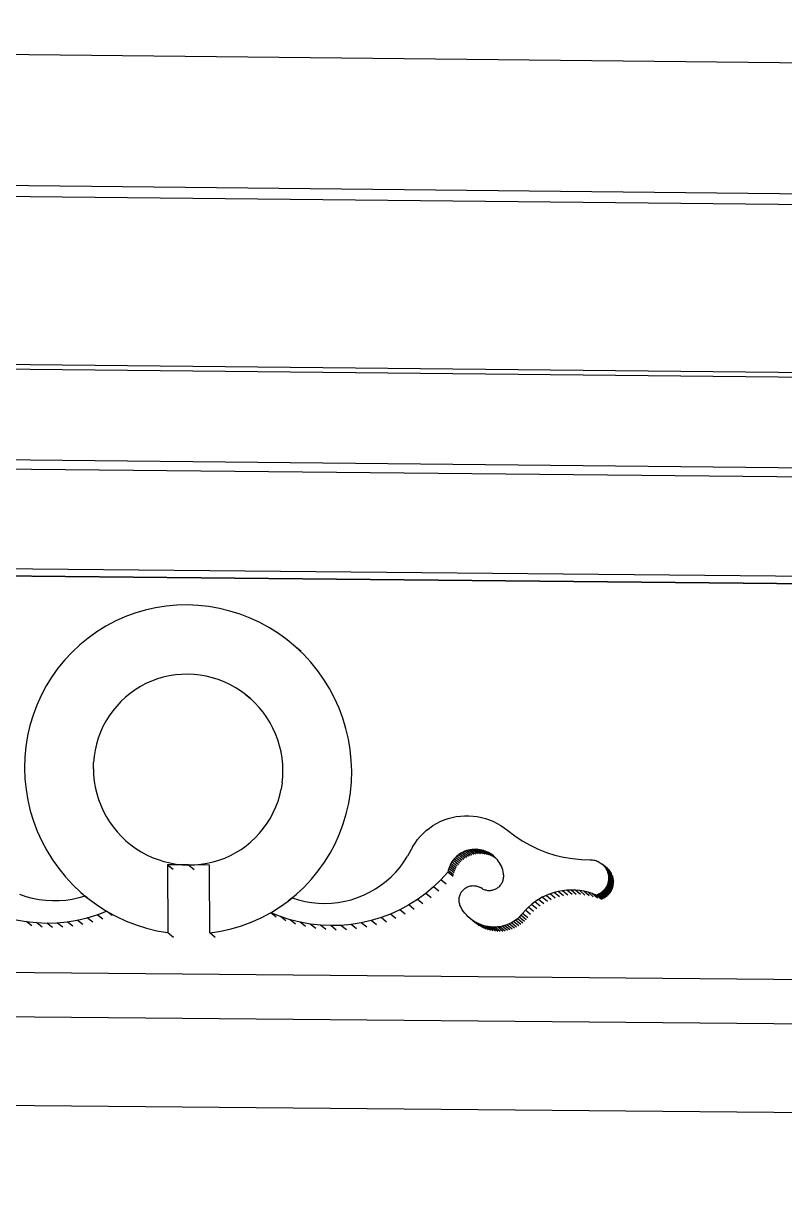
# Model space of a CAD drawing. Extents: x -106 to 80, y -44 to 65.
# Drawn here: x -29.5 to -25.32, y 31.48 to 37.84 of the extents above; entities that cross this region are included whole.
import ezdxf

# ---------------------------------------------------------------- set-up
doc = ezdxf.new("R2010")
doc.units = 0
doc.layers.get('0').update_dxf_attribs({"linetype": 'CONTINUOUS'})

msp = doc.modelspace()

# ---------------------------------------------------------------- linework, layer by layer
for p, q in [((-45.2751, 37.8357), (17.2841, 37.1577)), ((-45.2708, 37.1133), (17.2825, 36.4515)), ((-45.7107, 37.0576), (17.7214, 36.3878)), ((-46.1847, 36.136), (18.1972, 35.4775)), ((-46.3854, 36.1113), (18.3972, 35.4493)), ((-46.3823, 35.611), (18.396, 34.9605)), ((-46.7712, 35.564), (18.7833, 34.907)), ((19.0686, 34.3275), (-46.867, 34.9745)), ((18.782, 34.3688), (-46.7677, 35.0129)), ((-46.3672, 34.9696), (19.0686, 34.3275)), ((-28.8872, 34.6004), (-28.942, 34.5802)), ((-28.831, 34.617), (-28.8872, 34.6004)), ((-28.7739, 34.6299), (-28.831, 34.617)), ((-28.716, 34.639), (-28.7739, 34.6299)), ((-28.6575, 34.6442), (-28.716, 34.639)), ((-28.5989, 34.6455), (-28.6575, 34.6442)), ((-28.5402, 34.643), (-28.5989, 34.6455)), ((-28.4817, 34.6367), (-28.5402, 34.643)), ((-28.4237, 34.6265), (-28.4817, 34.6367)), ((-28.3665, 34.6125), (-28.4237, 34.6265)), ((-28.3103, 34.5948), (-28.3665, 34.6125)), ((-28.2552, 34.5735), (-28.3103, 34.5948)), ((-29.0472, 34.529), (-29.0969, 34.4982)), ((-28.9955, 34.5563), (-29.0472, 34.529)), ((-28.942, 34.5802), (-28.9955, 34.5563)), ((-28.2017, 34.5486), (-28.2552, 34.5735)), ((-28.1498, 34.5202), (-28.2017, 34.5486)), ((-29.1445, 34.4643), (-29.1898, 34.4272)), ((-29.0969, 34.4982), (-29.1445, 34.4643)), ((-28.0998, 34.4886), (-28.1498, 34.5202)), ((-28.052, 34.4537), (-28.0998, 34.4886)), ((-29.1898, 34.4272), (-29.2325, 34.3873)), ((-28.0065, 34.4158), (-28.052, 34.4537)), ((-27.9635, 34.375), (-28.0065, 34.4158)), ((-27.9765, 34.3903), (-28.0065, 34.4158)), ((-29.2725, 34.3445), (-29.3096, 34.2992)), ((-29.2325, 34.3873), (-29.2725, 34.3445)), ((-27.9232, 34.3315), (-27.9635, 34.375)), ((-29.3096, 34.2992), (-29.3436, 34.2515)), ((-27.8858, 34.2855), (-27.9232, 34.3315)), ((-27.8514, 34.2372), (-27.8858, 34.2855)), ((-29.3436, 34.2515), (-29.3745, 34.2016)), ((-28.8272, 34.2141), (-28.8571, 34.1982)), ((-28.7962, 34.2279), (-28.8272, 34.2141)), ((-28.7644, 34.2397), (-28.7962, 34.2279)), ((-28.7319, 34.2493), (-28.7644, 34.2397)), ((-28.6988, 34.2567), (-28.7319, 34.2493)), ((-28.6653, 34.262), (-28.6988, 34.2567)), ((-28.6314, 34.265), (-28.6653, 34.262)), ((-28.5974, 34.2658), (-28.6314, 34.265)), ((-28.5634, 34.2644), (-28.5974, 34.2658)), ((-28.5295, 34.2607), (-28.5634, 34.2644)), ((-28.496, 34.2548), (-28.5295, 34.2607)), ((-28.4628, 34.2467), (-28.496, 34.2548)), ((-28.4302, 34.2365), (-28.4628, 34.2467)), ((-28.3983, 34.2241), (-28.4302, 34.2365)), ((-28.3673, 34.2097), (-28.3983, 34.2241)), ((-27.8203, 34.1867), (-27.8514, 34.2372)), ((-29.402, 34.1498), (-29.426, 34.0962)), ((-29.3745, 34.2016), (-29.402, 34.1498)), ((-28.9135, 34.1608), (-28.9397, 34.1393)), ((-28.8859, 34.1805), (-28.9135, 34.1608)), ((-28.8571, 34.1982), (-28.8859, 34.1805)), ((-28.3372, 34.1933), (-28.3673, 34.2097)), ((-28.3083, 34.1749), (-28.3372, 34.1933)), ((-28.2806, 34.1547), (-28.3083, 34.1749)), ((-28.2542, 34.1328), (-28.2806, 34.1547)), ((-28.2806, 34.1547), (-28.2535, 34.1321)), ((-27.7924, 34.1344), (-27.8203, 34.1867)), ((-29.426, 34.0962), (-29.4465, 34.0411)), ((-28.9876, 34.0914), (-29.0091, 34.0652)), ((-28.9645, 34.1162), (-28.9876, 34.0914)), ((-28.9397, 34.1393), (-28.9645, 34.1162)), ((-28.2535, 34.1321), (-28.2542, 34.1328)), ((-28.2293, 34.1091), (-28.2535, 34.1321)), ((-28.2059, 34.0839), (-28.2293, 34.1091)), ((-28.1843, 34.0573), (-28.2059, 34.0839)), ((-27.768, 34.0804), (-27.7924, 34.1344)), ((-29.4465, 34.0411), (-29.4633, 33.9847)), ((-29.0288, 34.0375), (-29.0467, 34.0086)), ((-29.0091, 34.0652), (-29.0288, 34.0375)), ((-28.1644, 34.0293), (-28.1843, 34.0573)), ((-28.1463, 34.0001), (-28.1644, 34.0293)), ((-27.7471, 34.0249), (-27.768, 34.0804)), ((-27.7299, 33.9683), (-27.7471, 34.0249)), ((-29.4633, 33.9847), (-29.4764, 33.9273)), ((-29.0626, 33.9786), (-29.0765, 33.9476)), ((-29.0467, 34.0086), (-29.0626, 33.9786)), ((-28.1302, 33.9697), (-28.1463, 34.0001)), ((-28.116, 33.9384), (-28.1302, 33.9697)), ((-27.7163, 33.9106), (-27.7299, 33.9683)), ((-29.4764, 33.9273), (-29.4858, 33.8691)), ((-29.0884, 33.9156), (-29.0982, 33.883)), ((-29.0765, 33.9476), (-29.0884, 33.9156)), ((-28.1039, 33.9063), (-28.116, 33.9384)), ((-28.0939, 33.8735), (-28.1039, 33.9063)), ((-27.7066, 33.8523), (-27.7163, 33.9106)), ((-29.4858, 33.8691), (-29.4913, 33.8104)), ((-29.1058, 33.8497), (-29.1112, 33.816)), ((-29.0982, 33.883), (-29.1058, 33.8497)), ((-28.0861, 33.8401), (-28.0939, 33.8735)), ((-28.0804, 33.8063), (-28.0861, 33.8401)), ((-27.7006, 33.7935), (-27.7066, 33.8523)), ((-29.4913, 33.8104), (-29.493, 33.7514)), ((-29.1154, 33.7478), (-29.1144, 33.782)), ((-29.1112, 33.816), (-29.1144, 33.782)), ((-28.0769, 33.7722), (-28.0804, 33.8063)), ((-28.0757, 33.738), (-28.0769, 33.7722)), ((-27.6985, 33.7344), (-27.7006, 33.7935)), ((-29.493, 33.7514), (-29.4908, 33.6923)), ((-29.1154, 33.7478), (-29.1141, 33.7136)), ((-29.1141, 33.7136), (-29.1106, 33.6795)), ((-28.0799, 33.6698), (-28.0767, 33.7038)), ((-28.0767, 33.7038), (-28.0757, 33.738)), ((-27.7002, 33.6754), (-27.6985, 33.7344)), ((-29.4908, 33.6923), (-29.4848, 33.6334)), ((-29.1106, 33.6795), (-29.105, 33.6457)), ((-29.105, 33.6457), (-29.0971, 33.6123)), ((-28.0799, 33.6698), (-28.0853, 33.6361)), ((-27.7057, 33.6167), (-27.7002, 33.6754)), ((-29.4848, 33.6334), (-29.475, 33.5751)), ((-29.475, 33.5751), (-29.4615, 33.5174)), ((-29.0971, 33.6123), (-29.0871, 33.5794)), ((-29.0871, 33.5794), (-29.075, 33.5473)), ((-28.1026, 33.5702), (-28.0929, 33.6029)), ((-28.0929, 33.6029), (-28.0853, 33.6361)), ((-27.715, 33.5586), (-27.7057, 33.6167)), ((-29.4615, 33.5174), (-29.4442, 33.4607)), ((-29.075, 33.5473), (-29.0608, 33.516)), ((-29.0608, 33.516), (-29.0447, 33.4857)), ((-28.1284, 33.5073), (-28.1145, 33.5383)), ((-28.1145, 33.5383), (-28.1026, 33.5702)), ((-27.7281, 33.5012), (-27.715, 33.5586)), ((-29.4442, 33.4607), (-29.4233, 33.4052)), ((-29.0447, 33.4857), (-29.0266, 33.4564)), ((-29.0266, 33.4564), (-29.0067, 33.4284)), ((-28.1819, 33.4208), (-28.1622, 33.4484)), ((-28.1622, 33.4484), (-28.1443, 33.4773)), ((-28.1443, 33.4773), (-28.1284, 33.5073)), ((-27.745, 33.4449), (-27.7281, 33.5012)), ((-27.2527, 33.4357), (-27.2329, 33.4474)), ((-27.2329, 33.4474), (-27.2124, 33.4578)), ((-27.2124, 33.4578), (-27.1913, 33.4668)), ((-27.1913, 33.4668), (-27.1696, 33.4744)), ((-27.1696, 33.4744), (-27.1474, 33.4805)), ((-27.1474, 33.4805), (-27.1248, 33.4851)), ((-27.1248, 33.4851), (-27.102, 33.4882)), ((-27.102, 33.4882), (-27.079, 33.4897)), ((-27.079, 33.4897), (-27.0559, 33.4898)), ((-27.0559, 33.4898), (-27.0329, 33.4883)), ((-27.0329, 33.4883), (-27.01, 33.4853)), ((-27.01, 33.4853), (-26.9873, 33.4808)), ((-26.9873, 33.4808), (-26.9649, 33.4747)), ((-26.9649, 33.4747), (-26.943, 33.4673)), ((-26.943, 33.4673), (-26.9216, 33.4583)), ((-26.9216, 33.4583), (-26.9008, 33.448)), ((-26.9008, 33.448), (-26.8807, 33.4364)), ((-29.4233, 33.4052), (-29.3988, 33.3512)), ((-29.0067, 33.4284), (-28.985, 33.4018)), ((-28.985, 33.4018), (-28.9616, 33.3766)), ((-28.2265, 33.3698), (-28.2034, 33.3945)), ((-28.2034, 33.3945), (-28.1819, 33.4208)), ((-27.7895, 33.3363), (-27.7654, 33.3898)), ((-27.7654, 33.3898), (-27.745, 33.4449)), ((-27.3226, 33.3763), (-27.3067, 33.3929)), ((-27.3067, 33.3929), (-27.2896, 33.4084)), ((-27.2896, 33.4084), (-27.2716, 33.4226)), ((-27.2716, 33.4226), (-27.2527, 33.4357)), ((-26.8807, 33.4364), (-26.8614, 33.4234)), ((-26.8614, 33.4234), (-26.843, 33.4092)), ((-26.843, 33.4092), (-26.8039, 33.3793)), ((-29.3988, 33.3512), (-29.3709, 33.2989)), ((-28.9616, 33.3766), (-28.9367, 33.353)), ((-28.9367, 33.353), (-28.9103, 33.331)), ((-28.9103, 33.331), (-28.8826, 33.3108)), ((-28.305, 33.3055), (-28.2775, 33.3251)), ((-28.2775, 33.3251), (-28.2512, 33.3466)), ((-28.2512, 33.3466), (-28.2265, 33.3698)), ((-27.8169, 33.2845), (-27.7895, 33.3363)), ((-27.3635, 33.3207), (-27.392, 33.2685)), ((-27.3635, 33.3207), (-27.3511, 33.3402)), ((-27.3511, 33.3402), (-27.3375, 33.3587)), ((-27.3375, 33.3587), (-27.3226, 33.3763)), ((-26.8039, 33.3793), (-26.763, 33.3521)), ((-26.763, 33.3521), (-26.7203, 33.3279)), ((-26.7203, 33.3279), (-26.676, 33.3068)), ((-29.3709, 33.2989), (-29.3397, 33.2484)), ((-28.8826, 33.3108), (-28.8536, 33.2925)), ((-28.8536, 33.2925), (-28.8236, 33.2761)), ((-28.8236, 33.2761), (-28.7925, 33.2617)), ((-28.7925, 33.2617), (-28.7606, 33.2493)), ((-28.4265, 33.2462), (-28.3947, 33.258)), ((-28.3947, 33.258), (-28.3638, 33.2718)), ((-28.3638, 33.2718), (-28.3338, 33.2877)), ((-28.3338, 33.2877), (-28.305, 33.3055)), ((-27.8477, 33.2346), (-27.8169, 33.2845)), ((-27.4117, 33.2378), (-27.392, 33.2685)), ((-27.1289, 33.2613), (-27.136, 33.2538)), ((-27.1214, 33.2683), (-27.1289, 33.2613)), ((-27.0998, 33.2368), (-27.1289, 33.2613)), ((-27.1134, 33.2748), (-27.1214, 33.2683)), ((-27.0922, 33.2438), (-27.1214, 33.2683)), ((-27.105, 33.2807), (-27.1134, 33.2748)), ((-27.0842, 33.2503), (-27.1134, 33.2748)), ((-27.0962, 33.2861), (-27.105, 33.2807)), ((-27.0758, 33.2563), (-27.105, 33.2807)), ((-27.0871, 33.2908), (-27.0962, 33.2861)), ((-27.0671, 33.2616), (-27.0962, 33.2861)), ((-27.0776, 33.2949), (-27.0871, 33.2908)), ((-27.0579, 33.2664), (-27.0871, 33.2908)), ((-27.0679, 33.2984), (-27.0776, 33.2949)), ((-27.0485, 33.2705), (-27.0776, 33.2949)), ((-27.058, 33.3012), (-27.0679, 33.2984)), ((-27.0388, 33.274), (-27.0679, 33.2984)), ((-27.048, 33.3034), (-27.058, 33.3012)), ((-27.0289, 33.2768), (-27.058, 33.3012)), ((-27.0377, 33.3049), (-27.048, 33.3034)), ((-27.0189, 33.2789), (-27.048, 33.3034)), ((-27.0275, 33.3056), (-27.0377, 33.3049)), ((-27.0087, 33.2804), (-27.0377, 33.3049)), ((-27.0171, 33.3057), (-27.0275, 33.3056)), ((-26.9984, 33.2812), (-27.0275, 33.3056)), ((-27.0068, 33.3051), (-27.0171, 33.3057)), ((-26.9881, 33.2813), (-27.0171, 33.3057)), ((-26.9965, 33.3038), (-27.0068, 33.3051)), ((-26.9778, 33.2807), (-27.0068, 33.3051)), ((-26.9864, 33.3019), (-26.9965, 33.3038)), ((-26.9675, 33.2794), (-26.9965, 33.3038)), ((-26.9763, 33.2992), (-26.9864, 33.3019)), ((-26.9573, 33.2774), (-26.9864, 33.3019)), ((-26.9665, 33.2959), (-26.9763, 33.2992)), ((-26.9473, 33.2748), (-26.9763, 33.2992)), ((-26.9569, 33.292), (-26.9665, 33.2959)), ((-26.9375, 33.2714), (-26.9665, 33.2959)), ((-26.9476, 33.2874), (-26.9569, 33.292)), ((-26.9279, 33.2675), (-26.9569, 33.292)), ((-26.9386, 33.2822), (-26.9476, 33.2874)), ((-26.9186, 33.2629), (-26.9476, 33.2874)), ((-26.9299, 33.2764), (-26.9386, 33.2822)), ((-26.9096, 33.2577), (-26.9386, 33.2822)), ((-26.9216, 33.27), (-26.9299, 33.2764)), ((-26.9116, 33.2609), (-26.9299, 33.2764)), ((-26.9138, 33.2632), (-26.9216, 33.27)), ((-26.9116, 33.2609), (-26.9138, 33.2632)), ((-26.9064, 33.2558), (-26.9116, 33.2609)), ((-26.676, 33.3068), (-26.6304, 33.2888)), ((-26.6304, 33.2888), (-26.5837, 33.274)), ((-26.5837, 33.274), (-26.5362, 33.2626)), ((-26.5362, 33.2626), (-26.488, 33.2546)), ((-29.3397, 33.2484), (-29.3053, 33.2001)), ((-29.3053, 33.2001), (-29.2679, 33.1541)), ((-28.7606, 33.2493), (-28.728, 33.2391)), ((-28.728, 33.2391), (-28.6949, 33.231)), ((-28.7081, 33.2211), (-28.7067, 32.849)), ((-28.5934, 33.22), (-28.7081, 33.2211)), ((-28.7081, 33.2211), (-28.6774, 33.1967)), ((-28.6949, 33.231), (-28.6613, 33.2251)), ((-28.6613, 33.2251), (-28.6274, 33.2215)), ((-28.6274, 33.2215), (-28.5934, 33.22)), ((-28.5934, 33.22), (-28.5594, 33.2208)), ((-28.4788, 33.219), (-28.5934, 33.22)), ((-28.5934, 33.22), (-28.5629, 33.1956)), ((-28.5594, 33.2208), (-28.5256, 33.2239)), ((-28.5256, 33.2239), (-28.4921, 33.2292)), ((-28.4921, 33.2292), (-28.459, 33.2366)), ((-28.4787, 33.1949), (-28.4788, 33.219)), ((-28.4774, 32.8469), (-28.4787, 33.1949)), ((-28.459, 33.2366), (-28.4265, 33.2462)), ((-27.8817, 33.1869), (-27.8477, 33.2346)), ((-27.4571, 33.1808), (-27.4334, 33.2085)), ((-27.4334, 33.2085), (-27.4117, 33.2378)), ((-27.1665, 33.2003), (-27.1694, 33.1904)), ((-27.1629, 33.21), (-27.1665, 33.2003)), ((-27.1373, 33.1759), (-27.1665, 33.2003)), ((-27.1587, 33.2195), (-27.1629, 33.21)), ((-27.1337, 33.1856), (-27.1629, 33.21)), ((-27.1539, 33.2286), (-27.1587, 33.2195)), ((-27.1295, 33.1951), (-27.1587, 33.2195)), ((-27.1485, 33.2374), (-27.1539, 33.2286)), ((-27.1247, 33.2042), (-27.1539, 33.2286)), ((-27.1425, 33.2458), (-27.1485, 33.2374)), ((-27.1193, 33.213), (-27.1485, 33.2374)), ((-27.136, 33.2538), (-27.1425, 33.2458)), ((-27.1133, 33.2214), (-27.1425, 33.2458)), ((-27.1068, 33.2293), (-27.136, 33.2538)), ((-26.8996, 33.2479), (-26.9064, 33.2558)), ((-26.8932, 33.2396), (-26.8996, 33.2479)), ((-26.8874, 33.2309), (-26.8932, 33.2396)), ((-26.8822, 33.2219), (-26.8874, 33.2309)), ((-26.8776, 33.2125), (-26.8822, 33.2219)), ((-26.8737, 33.2029), (-26.8776, 33.2125)), ((-26.8703, 33.193), (-26.8737, 33.2029)), ((-26.8677, 33.1829), (-26.8703, 33.193)), ((-26.488, 33.2546), (-26.4394, 33.25)), ((-26.4394, 33.25), (-26.3906, 33.2488)), ((-26.3906, 33.2488), (-26.3841, 33.2486)), ((-26.3841, 33.2486), (-26.3776, 33.248)), ((-26.3776, 33.248), (-26.3711, 33.247)), ((-26.3711, 33.247), (-26.3647, 33.2456)), ((-26.3647, 33.2456), (-26.3584, 33.2437)), ((-26.3584, 33.2437), (-26.3522, 33.2415)), ((-26.3522, 33.2415), (-26.3462, 33.2388)), ((-26.3462, 33.2388), (-26.3404, 33.2357)), ((-26.3404, 33.2357), (-26.3348, 33.2323)), ((-26.3348, 33.2323), (-26.3294, 33.2284)), ((-26.3294, 33.2284), (-26.3243, 33.2243)), ((-26.2959, 33.1999), (-26.3243, 33.2243)), ((-26.3243, 33.2243), (-26.3207, 33.2209)), ((-26.301, 33.204), (-26.3207, 33.2209)), ((-26.3207, 33.2209), (-26.3195, 33.2198)), ((-26.2911, 33.1954), (-26.3195, 33.2198)), ((-26.3195, 33.2198), (-26.3157, 33.2159)), ((-26.3064, 33.2079), (-26.3157, 33.2159)), ((-26.3157, 33.2159), (-26.3149, 33.215)), ((-26.3149, 33.215), (-26.3107, 33.2099)), ((-26.2865, 33.1906), (-26.3149, 33.215)), ((-26.3107, 33.2099), (-26.3068, 33.2046)), ((-26.2823, 33.1856), (-26.3107, 33.2099)), ((-26.3068, 33.2046), (-26.3033, 33.199)), ((-26.2784, 33.1802), (-26.3068, 33.2046)), ((-26.3033, 33.199), (-26.3001, 33.1932)), ((-26.2749, 33.1746), (-26.3033, 33.199)), ((-26.3001, 33.1932), (-26.2974, 33.1872)), ((-26.2718, 33.1688), (-26.3001, 33.1932)), ((-29.2679, 33.1541), (-29.2276, 33.1106)), ((-27.9587, 33.0989), (-27.9188, 33.1416)), ((-27.9188, 33.1416), (-27.8817, 33.1869)), ((-27.5386, 33.1084), (-27.5098, 33.1306)), ((-27.5098, 33.1306), (-27.4826, 33.1548)), ((-27.4826, 33.1548), (-27.4571, 33.1808)), ((-27.2093, 33.1387), (-27.2496, 33.0998)), ((-27.1716, 33.1802), (-27.2093, 33.1387)), ((-27.18, 33.1144), (-27.2093, 33.1387)), ((-27.1694, 33.1904), (-27.1716, 33.1802)), ((-27.1424, 33.1559), (-27.1716, 33.1802)), ((-27.1402, 33.166), (-27.1694, 33.1904)), ((-26.8719, 33.1262), (-26.8698, 33.1311)), ((-26.8698, 33.1311), (-26.8681, 33.136)), ((-26.8681, 33.136), (-26.8668, 33.1411)), ((-26.8656, 33.1727), (-26.8677, 33.1829)), ((-26.8668, 33.1411), (-26.8657, 33.1463)), ((-26.8657, 33.1463), (-26.865, 33.1516)), ((-26.865, 33.1674), (-26.8656, 33.1727)), ((-26.8646, 33.1621), (-26.865, 33.1674)), ((-26.865, 33.1516), (-26.8647, 33.1568)), ((-26.8647, 33.1568), (-26.8646, 33.1621)), ((-26.2974, 33.1872), (-26.295, 33.181)), ((-26.269, 33.1628), (-26.2974, 33.1872)), ((-26.295, 33.181), (-26.293, 33.1747)), ((-26.2666, 33.1567), (-26.295, 33.181)), ((-26.293, 33.1747), (-26.2915, 33.1683)), ((-26.2647, 33.1504), (-26.293, 33.1747)), ((-26.2912, 33.1291), (-26.2927, 33.1227)), ((-26.2915, 33.1683), (-26.2904, 33.1618)), ((-26.2631, 33.144), (-26.2915, 33.1683)), ((-26.2902, 33.1356), (-26.2912, 33.1291)), ((-26.2628, 33.1048), (-26.2912, 33.1291)), ((-26.2904, 33.1618), (-26.2897, 33.1553)), ((-26.262, 33.1375), (-26.2904, 33.1618)), ((-26.2896, 33.1421), (-26.2902, 33.1356)), ((-26.2618, 33.1112), (-26.2902, 33.1356)), ((-26.2897, 33.1553), (-26.2894, 33.1487)), ((-26.2613, 33.1309), (-26.2897, 33.1553)), ((-26.2894, 33.1487), (-26.2896, 33.1421)), ((-26.2612, 33.1178), (-26.2896, 33.1421)), ((-26.261, 33.1244), (-26.2894, 33.1487)), ((-29.2276, 33.1106), (-29.1845, 33.0698)), ((-29.1845, 33.0698), (-29.1486, 33.04)), ((-28.0014, 33.059), (-27.9587, 33.0989)), ((-27.6331, 33.0542), (-27.6004, 33.0701)), ((-27.6004, 33.0701), (-27.5688, 33.0882)), ((-27.5688, 33.0882), (-27.5386, 33.1084)), ((-27.2496, 33.0998), (-27.2925, 33.0637)), ((-27.2203, 33.0755), (-27.2496, 33.0998)), ((-27.1023, 33.0609), (-27.1, 33.0656)), ((-27.1, 33.0656), (-27.0974, 33.07)), ((-27.0974, 33.07), (-27.0944, 33.0743)), ((-27.0944, 33.0743), (-27.0912, 33.0784)), ((-27.0912, 33.0784), (-27.0878, 33.0823)), ((-27.0878, 33.0823), (-27.0841, 33.0859)), ((-27.0841, 33.0859), (-27.0801, 33.0893)), ((-27.0801, 33.0893), (-27.076, 33.0924)), ((-27.076, 33.0924), (-27.0716, 33.0952)), ((-27.0716, 33.0952), (-27.0671, 33.0977)), ((-27.0671, 33.0977), (-27.0624, 33.1)), ((-27.0624, 33.1), (-27.0576, 33.1019)), ((-27.0576, 33.1019), (-27.0527, 33.1034)), ((-27.0527, 33.1034), (-27.0476, 33.1047)), ((-27.0476, 33.1047), (-27.0425, 33.1056)), ((-27.0425, 33.1056), (-27.0374, 33.1062)), ((-27.0374, 33.1062), (-27.0322, 33.1064)), ((-27.0322, 33.1064), (-27.027, 33.1063)), ((-27.027, 33.1063), (-27.0218, 33.1058)), ((-27.0218, 33.1058), (-27.0166, 33.105)), ((-27.0166, 33.105), (-27.0115, 33.1039)), ((-27.0115, 33.1039), (-27.0065, 33.1024)), ((-27.0065, 33.1024), (-27.0016, 33.1006)), ((-27.0016, 33.1006), (-26.9969, 33.0985)), ((-26.9969, 33.0985), (-26.9922, 33.096)), ((-26.9832, 33.0906), (-26.9922, 33.096)), ((-26.9832, 33.0906), (-26.9785, 33.0881)), ((-26.9785, 33.0881), (-26.9737, 33.086)), ((-26.9737, 33.086), (-26.9687, 33.0841)), ((-26.9687, 33.0841), (-26.9636, 33.0827)), ((-26.9636, 33.0827), (-26.9585, 33.0815)), ((-26.9585, 33.0815), (-26.9533, 33.0807)), ((-26.9533, 33.0807), (-26.948, 33.0802)), ((-26.948, 33.0802), (-26.9428, 33.0801)), ((-26.9428, 33.0801), (-26.9375, 33.0803)), ((-26.9375, 33.0803), (-26.9323, 33.0809)), ((-26.9323, 33.0809), (-26.9271, 33.0819)), ((-26.9271, 33.0819), (-26.922, 33.0831)), ((-26.922, 33.0831), (-26.917, 33.0847)), ((-26.917, 33.0847), (-26.9122, 33.0866)), ((-26.9122, 33.0866), (-26.9074, 33.0889)), ((-26.9074, 33.0889), (-26.9028, 33.0914)), ((-26.9028, 33.0914), (-26.8985, 33.0943)), ((-26.8985, 33.0943), (-26.8943, 33.0974)), ((-26.8943, 33.0974), (-26.8903, 33.1009)), ((-26.8903, 33.1009), (-26.8865, 33.1045)), ((-26.8865, 33.1045), (-26.883, 33.1085)), ((-26.883, 33.1085), (-26.8798, 33.1126)), ((-26.8798, 33.1126), (-26.8769, 33.117)), ((-26.8769, 33.117), (-26.8742, 33.1215)), ((-26.8742, 33.1215), (-26.8719, 33.1262)), ((-26.588, 33.0691), (-26.6103, 33.0619)), ((-26.5652, 33.0748), (-26.588, 33.0691)), ((-26.5593, 33.0448), (-26.588, 33.0691)), ((-26.542, 33.0788), (-26.5652, 33.0748)), ((-26.5365, 33.0505), (-26.5652, 33.0748)), ((-26.5186, 33.0814), (-26.542, 33.0788)), ((-26.5134, 33.0546), (-26.542, 33.0788)), ((-26.4951, 33.0823), (-26.5186, 33.0814)), ((-26.49, 33.0571), (-26.5186, 33.0814)), ((-26.4715, 33.0816), (-26.4951, 33.0823)), ((-26.4665, 33.058), (-26.4951, 33.0823)), ((-26.448, 33.0793), (-26.4715, 33.0816)), ((-26.443, 33.0573), (-26.4715, 33.0816)), ((-26.4247, 33.0754), (-26.448, 33.0793)), ((-26.4195, 33.055), (-26.448, 33.0793)), ((-26.4017, 33.0699), (-26.4247, 33.0754)), ((-26.3962, 33.0511), (-26.4247, 33.0754)), ((-26.3791, 33.0629), (-26.4017, 33.0699)), ((-26.3732, 33.0457), (-26.4017, 33.0699)), ((-26.3336, 33.0656), (-26.3391, 33.0622)), ((-26.3283, 33.0693), (-26.3336, 33.0656)), ((-26.3052, 33.0413), (-26.3336, 33.0656)), ((-26.3232, 33.0734), (-26.3283, 33.0693)), ((-26.2999, 33.0451), (-26.3283, 33.0693)), ((-26.3184, 33.0779), (-26.3232, 33.0734)), ((-26.2948, 33.0492), (-26.3232, 33.0734)), ((-26.3139, 33.0826), (-26.3184, 33.0779)), ((-26.29, 33.0536), (-26.3184, 33.0779)), ((-26.3098, 33.0877), (-26.3139, 33.0826)), ((-26.2856, 33.0584), (-26.3139, 33.0826)), ((-26.306, 33.093), (-26.3098, 33.0877)), ((-26.2814, 33.0634), (-26.3098, 33.0877)), ((-26.3026, 33.0985), (-26.306, 33.093)), ((-26.2776, 33.0687), (-26.306, 33.093)), ((-26.2995, 33.1043), (-26.3026, 33.0985)), ((-26.2742, 33.0742), (-26.3026, 33.0985)), ((-26.2968, 33.1103), (-26.2995, 33.1043)), ((-26.2711, 33.08), (-26.2995, 33.1043)), ((-26.2945, 33.1164), (-26.2968, 33.1103)), ((-26.2684, 33.086), (-26.2968, 33.1103)), ((-26.2927, 33.1227), (-26.2945, 33.1164)), ((-26.2661, 33.0921), (-26.2945, 33.1164)), ((-26.2643, 33.0984), (-26.2927, 33.1227)), ((-29.4845, 33.0458), (-29.5193, 33.0577)), ((-29.4491, 33.0363), (-29.4845, 33.0458)), ((-29.4131, 33.0292), (-29.4491, 33.0363)), ((-29.3768, 33.0246), (-29.4131, 33.0292)), ((-29.3402, 33.0225), (-29.3768, 33.0246)), ((-29.3036, 33.0229), (-29.3402, 33.0225)), ((-29.2672, 33.0258), (-29.3036, 33.0229)), ((-29.2311, 33.0312), (-29.2672, 33.0258)), ((-29.1955, 33.039), (-29.2311, 33.0312)), ((-29.1605, 33.0492), (-29.1955, 33.039)), ((-29.1605, 33.0492), (-29.139, 33.0319)), ((-29.1486, 33.04), (-29.1605, 33.0492)), ((-29.1486, 33.04), (-29.139, 33.0319)), ((-29.139, 33.0319), (-29.0911, 32.9971)), ((-28.0942, 32.988), (-28.0466, 33.0219)), ((-28.0466, 33.0219), (-28.0014, 33.059)), ((-28.0253, 33.0388), (-28.0466, 33.0219)), ((-28.0253, 33.0388), (-27.9902, 33.0279)), ((-27.9902, 33.0279), (-27.9821, 33.026)), ((-27.9821, 33.026), (-27.9546, 33.0195)), ((-27.9546, 33.0195), (-27.9184, 33.0134)), ((-27.9184, 33.0134), (-27.882, 33.0099)), ((-27.882, 33.0099), (-27.8455, 33.0088)), ((-27.8455, 33.0088), (-27.809, 33.0103)), ((-27.809, 33.0103), (-27.7728, 33.0142)), ((-27.7728, 33.0142), (-27.7369, 33.0206)), ((-27.7369, 33.0206), (-27.7015, 33.0294)), ((-27.7015, 33.0294), (-27.6669, 33.0407)), ((-27.6669, 33.0407), (-27.6331, 33.0542)), ((-27.3377, 33.0307), (-27.385, 33.0008)), ((-27.2925, 33.0637), (-27.3377, 33.0307)), ((-27.3083, 33.0065), (-27.3377, 33.0307)), ((-27.2631, 33.0395), (-27.2925, 33.0637)), ((-27.1095, 33.0307), (-27.1092, 33.0359)), ((-27.1095, 33.0254), (-27.1095, 33.0307)), ((-27.1092, 33.0202), (-27.1095, 33.0254)), ((-27.1092, 33.0359), (-27.1084, 33.0411)), ((-27.1086, 33.015), (-27.1092, 33.0202)), ((-27.1076, 33.0098), (-27.1086, 33.015)), ((-27.1084, 33.0411), (-27.1074, 33.0462)), ((-27.1062, 33.0048), (-27.1076, 33.0098)), ((-27.1074, 33.0462), (-27.106, 33.0512)), ((-27.1046, 32.9998), (-27.1062, 33.0048)), ((-27.106, 33.0512), (-27.1043, 33.0561)), ((-27.1043, 33.0561), (-27.1023, 33.0609)), ((-26.7119, 33.004), (-26.7295, 32.9885)), ((-26.6933, 33.0183), (-26.7119, 33.004)), ((-26.6831, 32.9799), (-26.7119, 33.004)), ((-26.6737, 33.0313), (-26.6933, 33.0183)), ((-26.6645, 32.9941), (-26.6933, 33.0183)), ((-26.6533, 33.043), (-26.6737, 33.0313)), ((-26.645, 33.0071), (-26.6737, 33.0313)), ((-26.6321, 33.0532), (-26.6533, 33.043)), ((-26.6246, 33.0187), (-26.6533, 33.043)), ((-26.6103, 33.0619), (-26.6321, 33.0532)), ((-26.6035, 33.0289), (-26.6321, 33.0532)), ((-26.5817, 33.0376), (-26.6103, 33.0619)), ((-26.357, 33.0544), (-26.3791, 33.0629)), ((-26.3507, 33.0387), (-26.3791, 33.0629)), ((-26.3509, 33.0566), (-26.357, 33.0544)), ((-26.3286, 33.0301), (-26.357, 33.0544)), ((-26.3449, 33.0592), (-26.3509, 33.0566)), ((-26.3225, 33.0323), (-26.3509, 33.0566)), ((-26.3391, 33.0622), (-26.3449, 33.0592)), ((-26.3165, 33.035), (-26.3449, 33.0592)), ((-26.3107, 33.038), (-26.3391, 33.0622)), ((-29.1489, 32.9301), (-29.0952, 32.9465)), ((-29.0952, 32.9465), (-29.0428, 32.9664)), ((-29.0642, 32.9223), (-29.0952, 32.9465)), ((-29.0911, 32.9971), (-29.0428, 32.9664)), ((-29.0428, 32.9664), (-29.0411, 32.9655)), ((-29.0118, 32.9423), (-29.0428, 32.9664)), ((-29.0411, 32.9655), (-28.9892, 32.9371)), ((-28.1956, 32.9299), (-28.1439, 32.9572)), ((-28.1439, 32.9572), (-28.1423, 32.9582)), ((-28.1423, 32.9582), (-28.0942, 32.988)), ((-28.0898, 32.9373), (-28.1423, 32.9582)), ((-28.1122, 32.9341), (-28.1423, 32.9582)), ((-27.4852, 32.9509), (-27.5376, 32.9311)), ((-27.4342, 32.9741), (-27.4852, 32.9509)), ((-27.4557, 32.9267), (-27.4852, 32.9509)), ((-27.385, 33.0008), (-27.4342, 32.9741)), ((-27.4048, 32.9499), (-27.4342, 32.9741)), ((-27.3556, 32.9766), (-27.385, 33.0008)), ((-27.1026, 32.9949), (-27.1046, 32.9998)), ((-27.1003, 32.9902), (-27.1026, 32.9949)), ((-27.0937, 32.9784), (-27.1003, 32.9902)), ((-27.0862, 32.967), (-27.0937, 32.9784)), ((-27.0781, 32.9562), (-27.0862, 32.967)), ((-27.0692, 32.9459), (-27.0781, 32.9562)), ((-27.0597, 32.9362), (-27.0692, 32.9459)), ((-26.7701, 32.9438), (-26.7794, 32.9342)), ((-26.7613, 32.9539), (-26.7701, 32.9438)), ((-26.7412, 32.9196), (-26.7701, 32.9438)), ((-26.746, 32.9718), (-26.7613, 32.9539)), ((-26.7325, 32.9298), (-26.7613, 32.9539)), ((-26.7295, 32.9885), (-26.746, 32.9718)), ((-26.7172, 32.9476), (-26.746, 32.9718)), ((-26.7007, 32.9643), (-26.7295, 32.9885)), ((-29.5392, 32.9197), (-29.4836, 32.9099)), ((-29.4836, 32.9099), (-29.4275, 32.9038)), ((-29.4522, 32.8858), (-29.4836, 32.9099)), ((-29.4275, 32.9038), (-29.3712, 32.9015)), ((-29.3962, 32.8797), (-29.4275, 32.9038)), ((-29.3712, 32.9015), (-29.315, 32.903)), ((-29.34, 32.8774), (-29.3712, 32.9015)), ((-29.315, 32.903), (-29.259, 32.9083)), ((-29.2837, 32.8789), (-29.315, 32.903)), ((-29.259, 32.9083), (-29.2035, 32.9173)), ((-29.2278, 32.8842), (-29.259, 32.9083)), ((-29.2035, 32.9173), (-29.1489, 32.9301)), ((-29.1724, 32.8932), (-29.2035, 32.9173)), ((-29.1178, 32.9059), (-29.1489, 32.9301)), ((-28.9892, 32.9371), (-28.9356, 32.9123)), ((-28.9356, 32.9123), (-28.8806, 32.891)), ((-28.8806, 32.891), (-28.8243, 32.8733)), ((-28.3599, 32.8691), (-28.3038, 32.8857)), ((-28.3038, 32.8857), (-28.249, 32.906)), ((-28.249, 32.906), (-28.1956, 32.9299)), ((-28.036, 32.9199), (-28.0898, 32.9373)), ((-28.0597, 32.9131), (-28.0898, 32.9373)), ((-27.9813, 32.9062), (-28.036, 32.9199)), ((-28.006, 32.8958), (-28.036, 32.9199)), ((-27.9258, 32.8961), (-27.9813, 32.9062)), ((-27.9513, 32.8821), (-27.9813, 32.9062)), ((-27.8698, 32.8898), (-27.9258, 32.8961)), ((-27.8959, 32.872), (-27.9258, 32.8961)), ((-27.8136, 32.8873), (-27.8698, 32.8898)), ((-27.8399, 32.8657), (-27.8698, 32.8898)), ((-27.7574, 32.8886), (-27.8136, 32.8873)), ((-27.7838, 32.8632), (-27.8136, 32.8873)), ((-27.7014, 32.8936), (-27.7574, 32.8886)), ((-27.7276, 32.8645), (-27.7574, 32.8886)), ((-27.646, 32.9024), (-27.7014, 32.8936)), ((-27.6717, 32.8695), (-27.7014, 32.8936)), ((-27.5913, 32.9149), (-27.646, 32.9024)), ((-27.6163, 32.8783), (-27.646, 32.9024)), ((-27.5376, 32.9311), (-27.5913, 32.9149)), ((-27.5617, 32.8908), (-27.5913, 32.9149)), ((-27.5081, 32.907), (-27.5376, 32.9311)), ((-27.0496, 32.9271), (-27.0597, 32.9362)), ((-27.0389, 32.9188), (-27.0496, 32.9271)), ((-27.0205, 32.903), (-27.0496, 32.9271)), ((-27.0099, 32.8947), (-27.0389, 32.9188)), ((-27.0376, 32.9179), (-27.0389, 32.9188)), ((-27.0306, 32.9121), (-27.0376, 32.9179)), ((-27.0278, 32.9111), (-27.0376, 32.9179)), ((-27.0161, 32.9042), (-27.0278, 32.9111)), ((-26.9987, 32.887), (-27.0278, 32.9111)), ((-27.0041, 32.8981), (-27.0161, 32.9042)), ((-26.9871, 32.8801), (-27.0161, 32.9042)), ((-26.9916, 32.8928), (-27.0041, 32.8981)), ((-26.975, 32.874), (-27.0041, 32.8981)), ((-26.9789, 32.8884), (-26.9916, 32.8928)), ((-26.9626, 32.8687), (-26.9916, 32.8928)), ((-26.9659, 32.8847), (-26.9789, 32.8884)), ((-26.9499, 32.8643), (-26.9789, 32.8884)), ((-26.9527, 32.882), (-26.9659, 32.8847)), ((-26.9369, 32.8607), (-26.9659, 32.8847)), ((-26.9394, 32.8801), (-26.9527, 32.882)), ((-26.9237, 32.8579), (-26.9527, 32.882)), ((-26.926, 32.8791), (-26.9394, 32.8801)), ((-26.9104, 32.856), (-26.9394, 32.8801)), ((-26.9125, 32.879), (-26.926, 32.8791)), ((-26.897, 32.8551), (-26.926, 32.8791)), ((-26.8991, 32.8798), (-26.9125, 32.879)), ((-26.8836, 32.855), (-26.9125, 32.879)), ((-26.8858, 32.8815), (-26.8991, 32.8798)), ((-26.8702, 32.8558), (-26.8991, 32.8798)), ((-26.8727, 32.8841), (-26.8858, 32.8815)), ((-26.8569, 32.8574), (-26.8858, 32.8815)), ((-26.8597, 32.8875), (-26.8727, 32.8841)), ((-26.8437, 32.86), (-26.8727, 32.8841)), ((-26.847, 32.8918), (-26.8597, 32.8875)), ((-26.8308, 32.8634), (-26.8597, 32.8875)), ((-26.8347, 32.8969), (-26.847, 32.8918)), ((-26.8181, 32.8677), (-26.847, 32.8918)), ((-26.8227, 32.9029), (-26.8347, 32.8969)), ((-26.8058, 32.8728), (-26.8347, 32.8969)), ((-26.8111, 32.9096), (-26.8227, 32.9029)), ((-26.7938, 32.8788), (-26.8227, 32.9029)), ((-26.8, 32.9171), (-26.8111, 32.9096)), ((-26.7822, 32.8855), (-26.8111, 32.9096)), ((-26.7894, 32.9253), (-26.8, 32.9171)), ((-26.7712, 32.893), (-26.8, 32.9171)), ((-26.7794, 32.9342), (-26.7894, 32.9253)), ((-26.7606, 32.9012), (-26.7894, 32.9253)), ((-26.7506, 32.9101), (-26.7794, 32.9342)), ((-28.8243, 32.8733), (-28.7671, 32.8594)), ((-28.7671, 32.8594), (-28.7091, 32.8492)), ((-28.7091, 32.8492), (-28.7067, 32.849)), ((-28.7067, 32.849), (-28.676, 32.8249)), ((-28.4774, 32.8469), (-28.4749, 32.8471)), ((-28.4469, 32.8228), (-28.4774, 32.8469)), ((-28.4749, 32.8471), (-28.417, 32.8562)), ((-28.417, 32.8562), (-28.3599, 32.8691)), ((18.2179, 32.1984), (-45.9843, 32.7785)), ((-45.9828, 32.5349), (18.2173, 31.9605)), ((-46.4018, 32.049), (18.7887, 31.477))]:
    msp.add_line(p, q)

doc.saveas('drawing.dxf')
